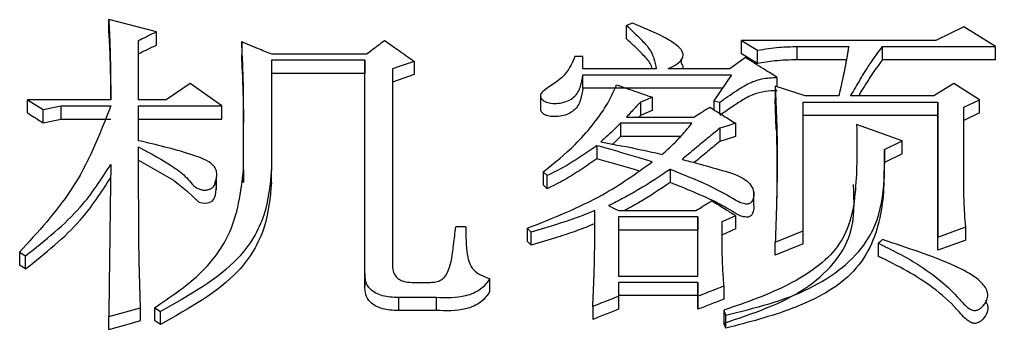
# Model space of a CAD drawing. Header units: millimetres. Extents: x 2404 to 4548, y 1024 to 2541.
# Drawn here: x 2922.56 to 2927.88, y 2270.8 to 2272.49 of the extents above; entities that cross this region are included whole.
import ezdxf

# ---------------------------------------------------------------- set-up
doc = ezdxf.new("R2010")
doc.units = ezdxf.units.MM

msp = doc.modelspace()

# ---------------------------------------------------------------- linework, layer by layer
at = {"color": 7, "linetype": 'Continuous', "lineweight": 25}
for p, q in [((2923.3054, 2272.4225), (2923.0458, 2272.4897)), ((2923.0458, 2272.4169), (2923.0458, 2272.4897)), ((2925.9015, 2272.4695), (2925.8691, 2272.4561)), ((2925.8691, 2272.3833), (2925.8691, 2272.4561)), ((2927.708, 2272.4494), (2927.5566, 2272.3755)), ((2927.8811, 2272.3418), (2927.708, 2272.4494)), ((2923.208, 2272.0516), (2923.208, 2272.3755)), ((2923.3054, 2272.3498), (2923.3054, 2272.4225)), ((2926.4965, 2272.3755), (2926.583, 2272.3216)), ((2926.4965, 2272.3028), (2926.4965, 2272.3755)), ((2923.7705, 2272.3688), (2923.7705, 2272.2961)), ((2926.168, 2272.3217), (2926.168, 2272.3232)), ((2926.583, 2272.249), (2926.583, 2272.3216)), ((2926.7994, 2272.3418), (2927.0806, 2272.3418)), ((2926.7994, 2272.2692), (2926.7994, 2272.3418)), ((2927.2645, 2272.3418), (2927.8811, 2272.3418)), ((2927.2645, 2272.2692), (2927.2645, 2272.3418)), ((2927.8811, 2272.2692), (2927.8811, 2272.3418)), ((2923.9328, 2272.3015), (2924.452, 2272.3014)), ((2923.9328, 2272.2678), (2923.9328, 2271.6712)), ((2924.4412, 2272.2678), (2923.9328, 2272.2678)), ((2924.4412, 2271.1021), (2924.4412, 2272.2678)), ((2924.4412, 2272.2678), (2924.4412, 2272.1952)), ((2925.6311, 2272.288), (2925.5878, 2272.288)), ((2925.6311, 2272.2205), (2925.6311, 2272.288)), ((2926.168, 2272.2506), (2926.168, 2272.275)), ((2926.5181, 2272.2812), (2926.4316, 2272.2205)), ((2926.583, 2272.249), (2926.4965, 2272.3028)), ((2927.0683, 2272.2692), (2926.7994, 2272.2692)), ((2927.8811, 2272.2692), (2927.2645, 2272.2692)), ((2924.5926, 2272.2206), (2924.5926, 2271.1504)), ((2924.7116, 2272.261), (2924.7116, 2272.1885)), ((2926.0313, 2272.2205), (2925.6311, 2272.2205)), ((2926.4316, 2272.2205), (2926.0962, 2272.2205)), ((2924.4412, 2272.1952), (2923.9328, 2272.1952)), ((2924.4412, 2271.0311), (2924.4412, 2272.1952)), ((2924.7116, 2272.1885), (2924.5926, 2272.1481)), ((2925.6311, 2272.1144), (2925.6311, 2272.1868)), ((2926.4424, 2272.1868), (2926.345, 2272.0448)), ((2926.6912, 2272.1224), (2926.6912, 2272.1733)), ((2923.4893, 2272.1395), (2923.3595, 2272.0516)), ((2923.6624, 2272.0178), (2923.4893, 2272.1395)), ((2926.3927, 2272.1144), (2925.6311, 2272.1144)), ((2926.8426, 2272.0719), (2926.6804, 2272.126)), ((2926.6804, 2272.126), (2926.6804, 2272.0537)), ((2927.6539, 2272.1395), (2927.5458, 2272.0719)), ((2927.7946, 2272.0516), (2927.6539, 2272.1395)), ((2925.4001, 2272.0742), (2925.4001, 2272.0015)), ((2926.0097, 2272.0651), (2926.0097, 2271.9929)), ((2926.6851, 2271.8915), (2926.6804, 2272.0537)), ((2927.0265, 2272.0719), (2926.8426, 2272.0719)), ((2927.5458, 2272.0719), (2927.0914, 2272.0719)), ((2922.6023, 2272.0516), (2922.6888, 2271.9975)), ((2923.0566, 2272.0516), (2922.6023, 2272.0516)), ((2922.6023, 2271.9794), (2922.6023, 2272.0516)), ((2922.6888, 2271.9975), (2922.7862, 2272.0178)), ((2922.7862, 2272.0178), (2923.0566, 2272.0178)), ((2922.7862, 2271.9456), (2922.7862, 2272.0178)), ((2923.3595, 2272.0516), (2923.208, 2272.0516)), ((2923.208, 2272.0178), (2923.6624, 2272.0178)), ((2923.208, 2271.8278), (2923.208, 2272.0178)), ((2923.6624, 2271.9456), (2923.6624, 2272.0178)), ((2925.9448, 2272.0381), (2925.9448, 2271.9658)), ((2926.345, 2272.0448), (2926.3775, 2272.0381)), ((2926.345, 2272.0448), (2926.345, 2271.9974)), ((2926.8318, 2272.0381), (2927.5674, 2272.0381)), ((2926.8318, 2271.336), (2926.8318, 2272.0381)), ((2927.5674, 2272.0381), (2927.5674, 2271.3016)), ((2927.5674, 2271.9658), (2927.5674, 2272.0381)), ((2927.708, 2272.011), (2927.7946, 2272.0516)), ((2927.708, 2271.5961), (2927.708, 2272.011)), ((2927.7946, 2271.9793), (2927.7946, 2272.0516)), ((2922.6888, 2271.9253), (2922.6888, 2271.9975)), ((2923.7813, 2271.6712), (2923.7813, 2271.9974)), ((2923.7813, 2271.9974), (2923.7813, 2271.9253)), ((2925.8691, 2271.9568), (2926.2369, 2271.9568)), ((2925.9448, 2271.9658), (2925.9363, 2271.9568)), ((2926.0097, 2271.9929), (2925.9448, 2271.9658)), ((2927.5674, 2271.9658), (2926.8318, 2271.9658)), ((2927.5674, 2271.2304), (2927.5674, 2271.9658)), ((2927.7946, 2271.9793), (2927.708, 2271.9388)), ((2922.6888, 2271.9253), (2922.7862, 2271.9456)), ((2922.7862, 2271.9456), (2923.0566, 2271.9456)), ((2923.208, 2271.9456), (2923.6624, 2271.9456)), ((2923.7813, 2271.5994), (2923.7813, 2271.9253)), ((2926.2261, 2271.9228), (2925.8366, 2271.9228)), ((2925.8366, 2271.9228), (2925.8366, 2271.8508)), ((2926.3775, 2271.8957), (2926.3775, 2271.8236)), ((2926.464, 2271.9228), (2926.464, 2271.8508)), ((2927.3727, 2271.8277), (2927.1239, 2271.9161)), ((2926.1638, 2271.8508), (2925.8366, 2271.8508)), ((2926.464, 2271.8508), (2926.3775, 2271.8236)), ((2925.7068, 2271.8006), (2925.7068, 2271.7286)), ((2927.2753, 2271.7801), (2927.3727, 2271.8277)), ((2927.3727, 2271.7558), (2927.3727, 2271.8277)), ((2927.2753, 2271.7801), (2927.2753, 2271.7082)), ((2927.3727, 2271.7558), (2927.2753, 2271.7082)), ((2923.633, 2271.5599), (2923.633, 2271.6324)), ((2923.7813, 2271.6712), (2923.7813, 2271.5994)), ((2923.9328, 2271.5994), (2923.9328, 2271.6712)), ((2925.4148, 2271.6575), (2925.4364, 2271.6371)), ((2925.4364, 2271.5653), (2925.4364, 2271.6371)), ((2926.5626, 2271.4749), (2926.5626, 2271.5473)), ((2925.8258, 2271.4457), (2926.2477, 2271.4457)), ((2926.464, 2271.4183), (2926.464, 2271.3468)), ((2925.696, 2271.3603), (2925.696, 2271.3742)), ((2925.8258, 2271.4114), (2925.8258, 2271.0883)), ((2926.2585, 2271.4114), (2925.8258, 2271.4114)), ((2926.2585, 2271.0883), (2926.2585, 2271.4114)), ((2926.2585, 2271.4114), (2926.2585, 2271.34)), ((2924.9929, 2271.3566), (2924.9388, 2271.3566)), ((2925.3282, 2271.3497), (2925.3499, 2271.3291)), ((2925.3282, 2271.3497), (2925.3282, 2271.2784)), ((2925.3499, 2271.2578), (2925.3499, 2271.3291)), ((2926.2585, 2271.34), (2925.8258, 2271.34)), ((2926.2585, 2271.0883), (2926.2585, 2271.34)), ((2926.464, 2271.3468), (2926.3883, 2271.3126)), ((2926.6804, 2271.2742), (2926.8318, 2271.336)), ((2926.8318, 2271.2646), (2926.8318, 2271.336)), ((2927.5674, 2271.3016), (2927.7188, 2271.3565)), ((2927.7188, 2271.2852), (2927.7188, 2271.3565)), ((2926.6804, 2271.2029), (2926.6804, 2271.2742)), ((2926.8318, 2271.2646), (2926.6804, 2271.2029)), ((2927.2428, 2271.196), (2927.2428, 2271.2673)), ((2927.5674, 2271.2304), (2927.5674, 2271.3016)), ((2927.7188, 2271.2852), (2927.5674, 2271.2304)), ((2922.559, 2271.2192), (2922.5914, 2271.1986)), ((2922.559, 2271.2192), (2922.559, 2271.148)), ((2922.5914, 2271.1274), (2922.5914, 2271.1986)), ((2922.5914, 2271.1274), (2922.559, 2271.148)), ((2924.4412, 2271.1021), (2924.4412, 2271.0311)), ((2924.7008, 2271.0539), (2924.7982, 2271.0539)), ((2925.1227, 2271.0746), (2925.1227, 2271.0036)), ((2925.8258, 2271.0883), (2926.2585, 2271.0883)), ((2926.2585, 2271.0539), (2925.8258, 2271.0539)), ((2925.8258, 2271.0539), (2925.8258, 2270.9779)), ((2926.2585, 2270.9779), (2926.2585, 2271.0539)), ((2926.2585, 2271.0539), (2926.2585, 2270.9829)), ((2926.3991, 2271.0332), (2926.3991, 2270.9622)), ((2927.8248, 2271.027), (2927.8248, 2271.028)), ((2924.8306, 2270.971), (2924.6251, 2270.971)), ((2924.6251, 2270.971), (2924.6251, 2270.9002)), ((2924.8306, 2270.971), (2924.8306, 2270.9002)), ((2926.2585, 2270.9829), (2925.8258, 2270.9829)), ((2925.8258, 2270.9779), (2925.8258, 2270.9071)), ((2926.2585, 2270.9071), (2926.2585, 2270.9829)), ((2926.2585, 2270.9779), (2926.2585, 2270.9071)), ((2923.0458, 2270.8673), (2923.2189, 2270.9157)), ((2923.2189, 2270.845), (2923.2189, 2270.9157)), ((2923.327, 2270.8242), (2923.327, 2270.895)), ((2924.8306, 2270.9002), (2924.6251, 2270.9002)), ((2925.6852, 2270.9226), (2925.6852, 2270.8518)), ((2923.0458, 2270.7966), (2923.0458, 2270.8673)), ((2923.327, 2270.8242), (2923.2946, 2270.845)), ((2926.41, 2270.8035), (2926.3991, 2270.8311)), ((2926.41, 2270.8035), (2926.41, 2270.8742))]:
    msp.add_line(p, q, dxfattribs=at)
at = {"color": 7, "linetype": 'Continuous', "lineweight": 25, "flags": 128}
for points in [[(2927.5566, 2272.3755), (2927.1362, 2272.3755), (2926.4965, 2272.3755)], [(2924.7116, 2272.261), (2924.6668, 2272.2458), (2924.6297, 2272.2332), (2924.5926, 2272.2206)], [(2925.6311, 2272.1868), (2926.0368, 2272.1868), (2926.4424, 2272.1868)], [(2926.0097, 2272.0651), (2925.9773, 2272.0516), (2925.9448, 2272.0381)], [(2926.3775, 2271.9771), (2926.3775, 2271.9907), (2926.3775, 2272.0144), (2926.3775, 2272.0381)], [(2926.464, 2271.9228), (2926.4208, 2271.9093), (2926.3775, 2271.8957)], [(2923.2081, 2271.7219), (2923.3989, 2271.6113), (2923.4705, 2271.5533), (2923.5377, 2271.4929), (2923.5553, 2271.4876), (2923.5744, 2271.4866), (2923.5936, 2271.4902), (2923.6091, 2271.4981), (2923.6185, 2271.5078), (2923.6281, 2271.5299), (2923.6339, 2271.5803), (2923.6255, 2271.6076), (2923.6255, 2271.6076)], [(2925.4148, 2271.6575), (2925.4148, 2271.6314), (2925.4148, 2271.6086), (2925.4148, 2271.5858)], [(2926.1071, 2271.6712), (2926.1071, 2271.6393), (2926.1071, 2271.6193), (2926.1071, 2271.5994)], [(2925.4364, 2271.5653), (2925.4256, 2271.5756), (2925.4148, 2271.5858)], [(2925.7717, 2271.473), (2925.7988, 2271.4594), (2925.8258, 2271.4457)], [(2926.464, 2271.4183), (2926.4262, 2271.4011), (2926.3883, 2271.384)], [(2925.3499, 2271.2578), (2925.339, 2271.2681), (2925.3282, 2271.2784)], [(2927.2645, 2271.2879), (2927.2537, 2271.2776), (2927.2429, 2271.2673)], [(2923.2946, 2270.9157), (2923.3027, 2270.9105), (2923.3108, 2270.9054), (2923.3189, 2270.9002), (2923.327, 2270.895)], [(2923.2946, 2270.9157), (2923.2946, 2270.8848), (2923.2946, 2270.8649), (2923.2946, 2270.845)], [(2926.3991, 2270.9019), (2926.3991, 2270.8731), (2926.3991, 2270.8521), (2926.3991, 2270.8311)], [(2923.0458, 2270.7966), (2923.0923, 2270.8096), (2923.1388, 2270.8226), (2923.2189, 2270.845)]]:
    msp.add_lwpolyline(points, dxfattribs=at)
at = {"color": 7, "linetype": 'Continuous', "lineweight": 25}
for points, knots in [([(2923.0458, 2272.4897), (2923.0481, 2272.4411), (2923.0527, 2272.3441), (2923.0557, 2272.198), (2923.0563, 2272.1004), (2923.0566, 2272.0516)], [0, 0, 0, 0, 0.334125, 0.667044, 1, 1, 1, 1]), ([(2925.8691, 2272.4561), (2925.8956, 2272.4318), (2925.9391, 2272.3918), (2925.9937, 2272.3333), (2926.0205, 2272.2777), (2926.0277, 2272.2396), (2926.0313, 2272.2205)], [0, 0, 0, 0, 0.3446396, 0.5657566, 0.7835326, 1, 1, 1, 1]), ([(2926.0962, 2272.2205), (2926.1136, 2272.2291), (2926.1477, 2272.2457), (2926.1822, 2272.2811), (2926.175, 2272.3199), (2926.1346, 2272.3576), (2926.0458, 2272.411), (2925.9589, 2272.4463), (2925.9015, 2272.4695)], [0, 0, 0, 0, 0.121784, 0.238894, 0.329996, 0.425945, 0.621085, 1, 1, 1, 1]), ([(2923.0458, 2272.4169), (2923.0481, 2272.3683), (2923.0527, 2272.2713), (2923.0553, 2272.1495), (2923.0558, 2272.0762), (2923.056, 2272.0516)], [0, 0, 0, 0, 0.400506, 0.798788, 1, 1, 1, 1]), ([(2923.208, 2272.3755), (2923.2217, 2272.3821), (2923.2447, 2272.3932), (2923.2771, 2272.4089), (2923.296, 2272.418), (2923.3054, 2272.4225)], [0, 0, 0, 0, 0.419956, 0.709979, 1, 1, 1, 1]), ([(2924.452, 2272.3014), (2924.4633, 2272.31), (2924.4852, 2272.3267), (2924.5176, 2272.3514), (2924.5388, 2272.3674), (2924.5494, 2272.3755)], [0, 0, 0, 0, 0.34784, 0.673919, 1, 1, 1, 1]), ([(2924.5494, 2272.3755), (2924.5729, 2272.3589), (2924.6117, 2272.3316), (2924.6658, 2272.2934), (2924.6963, 2272.2718), (2924.7116, 2272.261)], [0, 0, 0, 0, 0.434497, 0.717248, 1, 1, 1, 1]), ([(2926.0096, 2272.2205), (2926.0083, 2272.2254), (2926.002, 2272.2493), (2925.9687, 2272.288), (2925.921, 2272.3363), (2925.8864, 2272.3676), (2925.8691, 2272.3833)], [0, 0, 0, 0, 0.076897, 0.381334, 0.690062, 1, 1, 1, 1]), ([(2923.208, 2272.3028), (2923.2217, 2272.3094), (2923.2447, 2272.3205), (2923.2772, 2272.3362), (2923.296, 2272.3453), (2923.3054, 2272.3498)], [0, 0, 0, 0, 0.420135, 0.710066, 1, 1, 1, 1]), ([(2923.7813, 2271.9974), (2923.781, 2272.045), (2923.7803, 2272.1308), (2923.7763, 2272.2546), (2923.7724, 2272.3307), (2923.7705, 2272.3688)], [0, 0, 0, 0, 0.382976, 0.691466, 1, 1, 1, 1]), ([(2923.7705, 2272.3688), (2923.7849, 2272.3628), (2923.8138, 2272.3508), (2923.8678, 2272.3284), (2923.9075, 2272.3119), (2923.9328, 2272.3015)], [0, 0, 0, 0, 0.266473, 0.532946, 1, 1, 1, 1]), ([(2926.583, 2272.3216), (2926.6228, 2272.3283), (2926.6939, 2272.3403), (2926.7671, 2272.3414), (2926.7994, 2272.3418)], [0, 0, 0, 0, 0.558835, 1, 1, 1, 1]), ([(2927.0806, 2272.3418), (2927.0803, 2272.3398), (2927.0796, 2272.3359), (2927.0788, 2272.3309), (2927.078, 2272.326), (2927.0773, 2272.3221), (2927.0767, 2272.3181), (2927.076, 2272.3141), (2927.0754, 2272.3102), (2927.0745, 2272.3053), (2927.0739, 2272.3013), (2927.073, 2272.2964), (2927.0722, 2272.2914), (2927.0711, 2272.2855), (2927.0701, 2272.2796), (2927.0691, 2272.2736), (2927.068, 2272.2677), (2927.0659, 2272.2558), (2927.0612, 2272.2301), (2927.056, 2272.2045), (2927.0518, 2272.1847), (2927.0501, 2272.1768), (2927.0484, 2272.1689), (2927.0463, 2272.1591), (2927.0445, 2272.1512), (2927.0428, 2272.1433), (2927.0415, 2272.1374), (2927.0404, 2272.1324), (2927.0392, 2272.1275), (2927.0384, 2272.1235), (2927.0375, 2272.1196), (2927.0366, 2272.1157), (2927.0357, 2272.1117), (2927.0345, 2272.1068), (2927.0336, 2272.1028), (2927.0325, 2272.0979), (2927.0316, 2272.0939), (2927.0307, 2272.09), (2927.0298, 2272.0861), (2927.0289, 2272.0821), (2927.0277, 2272.0771), (2927.027, 2272.074), (2927.0265, 2272.0719)], [0, 0, 0, 0, 0.021952, 0.043903, 0.054879, 0.07683, 0.087806, 0.098782, 0.120733, 0.131709, 0.15366, 0.164636, 0.186587, 0.208539, 0.23049, 0.252442, 0.274393, 0.296345, 0.384151, 0.559767, 0.581718, 0.60367, 0.647573, 0.669524, 0.713427, 0.735378, 0.75733, 0.779281, 0.790257, 0.812208, 0.823184, 0.83416, 0.856111, 0.867087, 0.889038, 0.900014, 0.921966, 0.932941, 0.943917, 0.965868, 0.976844, 1, 1, 1, 1]), ([(2927.0914, 2272.0719), (2927.1087, 2272.1017), (2927.1281, 2272.1352), (2927.1568, 2272.1833), (2927.1938, 2272.2447), (2927.2344, 2272.3004), (2927.2645, 2272.3418)], [0, 0, 0, 0, 0.325176, 0.365823, 0.528414, 1, 1, 1, 1]), ([(2923.7813, 2271.9253), (2923.781, 2271.9728), (2923.7803, 2272.0586), (2923.7763, 2272.1822), (2923.7724, 2272.2581), (2923.7705, 2272.2961)], [0, 0, 0, 0, 0.383474, 0.691715, 1, 1, 1, 1]), ([(2925.5878, 2272.288), (2925.5701, 2272.247), (2925.5379, 2272.1729), (2925.4414, 2272.1223), (2925.4, 2272.0845), (2925.3992, 2272.0667), (2925.4075, 2272.053), (2925.4201, 2272.0429), (2925.4433, 2272.0339), (2925.4769, 2272.0299), (2925.5169, 2272.0338), (2925.5527, 2272.0457), (2925.596, 2272.0723), (2925.6214, 2272.1235), (2925.6279, 2272.1657), (2925.6311, 2272.1868)], [0, 0, 0, 0, 0.230991, 0.417984, 0.453958, 0.487906, 0.511162, 0.535138, 0.560232, 0.612084, 0.662769, 0.713245, 0.762331, 0.881446, 1, 1, 1, 1]), ([(2926.6912, 2272.1733), (2926.6662, 2272.1889), (2926.6249, 2272.2147), (2926.5672, 2272.2506), (2926.5345, 2272.271), (2926.5181, 2272.2812)], [0, 0, 0, 0, 0.432629, 0.716314, 1, 1, 1, 1]), ([(2926.7994, 2272.2692), (2926.7583, 2272.2684), (2926.6851, 2272.267), (2926.6141, 2272.2545), (2926.583, 2272.249)], [0, 0, 0, 0, 0.5610854, 1, 1, 1, 1]), ([(2927.2645, 2272.2692), (2927.2433, 2272.2407), (2927.2003, 2272.1828), (2927.16, 2272.116), (2927.1379, 2272.0786), (2927.134, 2272.0719)], [0, 0, 0, 0, 0.4424507, 0.9005553, 1, 1, 1, 1]), ([(2926.1674, 2272.2498), (2926.1689, 2272.2484), (2926.1773, 2272.24), (2926.1762, 2272.2294), (2926.1753, 2272.2205)], [0, 0, 0, 0, 0.171263, 1, 1, 1, 1]), ([(2926.3775, 2272.0381), (2926.4074, 2272.059), (2926.4568, 2272.0936), (2926.5287, 2272.1399), (2926.6045, 2272.1695), (2926.6621, 2272.172), (2926.6912, 2272.1733)], [0, 0, 0, 0, 0.334385, 0.552202, 0.773272, 1, 1, 1, 1]), ([(2925.6311, 2272.1144), (2925.6279, 2272.0933), (2925.6214, 2272.0511), (2925.596, 2272), (2925.5527, 2271.9735), (2925.5169, 2271.9616), (2925.4769, 2271.9577), (2925.4434, 2271.9617), (2925.42, 2271.9707), (2925.4078, 2271.9807), (2925.4001, 2271.9916), (2925.4014, 2271.9989), (2925.4019, 2272.002)], [0, 0, 0, 0, 0.223965, 0.44903, 0.541825, 0.637278, 0.73315, 0.831226, 0.878675, 0.923993, 0.967934, 1, 1, 1, 1]), ([(2925.4148, 2271.6575), (2925.4753, 2271.7059), (2925.5745, 2271.7852), (2925.6825, 2271.9098), (2925.7628, 2272.0179), (2925.7977, 2272.0946), (2925.815, 2272.1328)], [0, 0, 0, 0, 0.34436, 0.564684, 0.783385, 1, 1, 1, 1]), ([(2925.815, 2272.1328), (2925.8474, 2272.1215), (2925.9123, 2272.099), (2925.9773, 2272.0764), (2926.0097, 2272.0651)], [0, 0, 0, 0, 0.5, 1, 1, 1, 1]), ([(2926.6804, 2272.126), (2926.683, 2272.0627), (2926.6881, 2271.936), (2926.691, 2271.7928), (2926.6909, 2271.7111), (2926.6908, 2271.6911), (2926.6907, 2271.6851), (2926.6907, 2271.6791), (2926.6906, 2271.6732), (2926.6906, 2271.6672), (2926.6905, 2271.6592), (2926.6904, 2271.6512), (2926.6903, 2271.6432), (2926.6903, 2271.6372), (2926.6902, 2271.6312), (2926.6901, 2271.6253), (2926.69, 2271.6193), (2926.6899, 2271.6133), (2926.6898, 2271.6053), (2926.6897, 2271.5973), (2926.6895, 2271.5893), (2926.6894, 2271.5833), (2926.6893, 2271.5773), (2926.6892, 2271.5713), (2926.6891, 2271.5653), (2926.6889, 2271.5593), (2926.6888, 2271.5533), (2926.6887, 2271.5473), (2926.6885, 2271.5393), (2926.6883, 2271.5313), (2926.6881, 2271.5233), (2926.688, 2271.5173), (2926.6878, 2271.5113), (2926.6877, 2271.5053), (2926.6875, 2271.4993), (2926.6874, 2271.4933), (2926.6871, 2271.4853), (2926.6869, 2271.4773), (2926.6867, 2271.4693), (2926.6865, 2271.4633), (2926.6864, 2271.4573), (2926.6862, 2271.4512), (2926.686, 2271.4452), (2926.6858, 2271.4392), (2926.6856, 2271.4332), (2926.6855, 2271.4272), (2926.6852, 2271.4192), (2926.685, 2271.4112), (2926.6847, 2271.4031), (2926.6845, 2271.3971), (2926.6843, 2271.3911), (2926.6841, 2271.3851), (2926.6839, 2271.3791), (2926.6837, 2271.3731), (2926.6835, 2271.365), (2926.6832, 2271.357), (2926.6829, 2271.349), (2926.6827, 2271.343), (2926.6825, 2271.3369), (2926.6823, 2271.3309), (2926.6821, 2271.3249), (2926.6819, 2271.3189), (2926.6817, 2271.3128), (2926.6814, 2271.3048), (2926.6812, 2271.2968), (2926.6809, 2271.2887), (2926.6807, 2271.2819), (2926.6805, 2271.277), (2926.6804, 2271.2742)], [0, 0, 0, 0, 0.22469, 0.449389, 0.505561, 0.512583, 0.519604, 0.526626, 0.533648, 0.540669, 0.547691, 0.561734, 0.568755, 0.575777, 0.582798, 0.58982, 0.596841, 0.603863, 0.610884, 0.624928, 0.631949, 0.638971, 0.645992, 0.653014, 0.660035, 0.667057, 0.674078, 0.6811, 0.688121, 0.702165, 0.709186, 0.716208, 0.723229, 0.730251, 0.737272, 0.744294, 0.751315, 0.765358, 0.77238, 0.779401, 0.786423, 0.793445, 0.800466, 0.807488, 0.814509, 0.821531, 0.828552, 0.842595, 0.849617, 0.856638, 0.86366, 0.870682, 0.877703, 0.884725, 0.891746, 0.905789, 0.912811, 0.919832, 0.926854, 0.933875, 0.940897, 0.947918, 0.95494, 0.961962, 0.976005, 0.983026, 0.990048, 1, 1, 1, 1]), ([(2926.6912, 2272.1009), (2926.6688, 2272.1), (2926.6244, 2272.0983), (2926.555, 2272.081), (2926.4953, 2272.046), (2926.435, 2272.0068), (2926.3967, 2271.9795), (2926.3775, 2271.9658)], [0, 0, 0, 0, 0.175432, 0.348604, 0.567478, 0.784095, 1, 1, 1, 1]), ([(2923.0566, 2272.0178), (2922.9959, 2271.8605), (2922.8868, 2271.578), (2922.6597, 2271.3294), (2922.559, 2271.2192)], [0, 0, 0, 0, 0.556811, 1, 1, 1, 1]), ([(2925.9448, 2272.0381), (2925.9357, 2272.0283), (2925.9185, 2272.0099), (2925.8933, 2271.9827), (2925.8771, 2271.9654), (2925.8691, 2271.9568)], [0, 0, 0, 0, 0.361282, 0.680641, 1, 1, 1, 1]), ([(2926.2369, 2271.9568), (2926.2494, 2271.9646), (2926.27, 2271.9775), (2926.2989, 2271.9956), (2926.3152, 2272.0059), (2926.3234, 2272.011)], [0, 0, 0, 0, 0.4326487, 0.7163239, 1, 1, 1, 1]), ([(2926.3234, 2272.011), (2926.3359, 2272.0032), (2926.3609, 2271.9875), (2926.4077, 2271.9582), (2926.4421, 2271.9366), (2926.464, 2271.9228)], [0, 0, 0, 0, 0.2662424, 0.5324848, 1, 1, 1, 1]), ([(2922.6023, 2271.9794), (2922.6146, 2271.9717), (2922.6352, 2271.9588), (2922.6641, 2271.9407), (2922.6806, 2271.9304), (2922.6888, 2271.9253)], [0, 0, 0, 0, 0.428611, 0.714305, 1, 1, 1, 1]), ([(2925.8366, 2271.9228), (2925.8268, 2271.9132), (2925.8072, 2271.8938), (2925.7715, 2271.8596), (2925.7448, 2271.8356), (2925.7285, 2271.821)], [0, 0, 0, 0, 0.280921, 0.561854, 1, 1, 1, 1]), ([(2926.0638, 2271.7529), (2926.0847, 2271.7719), (2926.1249, 2271.8083), (2926.1788, 2271.8652), (2926.2103, 2271.9036), (2926.2261, 2271.9228)], [0, 0, 0, 0, 0.349925, 0.674457, 1, 1, 1, 1]), ([(2926.3775, 2271.8957), (2926.3555, 2271.8775), (2926.3102, 2271.8401), (2926.2417, 2271.7834), (2926.1952, 2271.745), (2926.172, 2271.7257)], [0, 0, 0, 0, 0.321741, 0.660871, 1, 1, 1, 1]), ([(2927.1239, 2271.9161), (2927.1255, 2271.8049), (2927.1286, 2271.5829), (2927.0767, 2271.2531), (2926.7614, 2271.027), (2926.5215, 2270.9441), (2926.3991, 2270.9019)], [0, 0, 0, 0, 0.273656, 0.546764, 0.768873, 1, 1, 1, 1]), ([(2926.6857, 2271.8942), (2926.6873, 2271.8268), (2926.6897, 2271.7258), (2926.6886, 2271.5523), (2926.6868, 2271.4802), (2926.6858, 2271.44)], [0, 0, 0, 0, 0.471599, 0.706014, 1, 1, 1, 1]), ([(2925.8366, 2271.8508), (2925.8269, 2271.841), (2925.8126, 2271.8269), (2925.7978, 2271.8129), (2925.7932, 2271.8085)], [0, 0, 0, 0, 0.685137, 1, 1, 1, 1]), ([(2923.2081, 2271.7938), (2923.2737, 2271.7583), (2923.3686, 2271.7071), (2923.4755, 2271.6284), (2923.5096, 2271.5722), (2923.5562, 2271.5582), (2923.576, 2271.5576), (2923.595, 2271.5613), (2923.6102, 2271.5693), (2923.6226, 2271.5835), (2923.6321, 2271.6142), (2923.6393, 2271.6505), (2923.622, 2271.6885), (2923.5895, 2271.7166), (2923.4701, 2271.7641), (2923.3385, 2271.7971), (2923.227, 2271.8234), (2923.208, 2271.8278)], [0, 0, 0, 0, 0.209542, 0.302718, 0.395823, 0.412031, 0.428214, 0.444989, 0.461063, 0.475111, 0.504204, 0.574217, 0.604801, 0.646447, 0.701904, 0.949434, 1, 1, 1, 1]), ([(2923.2189, 2270.9157), (2923.2186, 2270.9243), (2923.218, 2270.9413), (2923.2174, 2270.9626), (2923.2168, 2270.9796), (2923.2164, 2270.9924), (2923.216, 2271.0052), (2923.2157, 2271.018), (2923.2153, 2271.0307), (2923.2148, 2271.0477), (2923.2142, 2271.069), (2923.2135, 2271.0945), (2923.2128, 2271.12), (2923.2122, 2271.1455), (2923.2116, 2271.171), (2923.2111, 2271.1964), (2923.2105, 2271.2303), (2923.2093, 2271.3236), (2923.2091, 2271.4251), (2923.2087, 2271.5136), (2923.2087, 2271.5389), (2923.2086, 2271.5516), (2923.2086, 2271.5684), (2923.2085, 2271.5853), (2923.2085, 2271.6021), (2923.2084, 2271.6147), (2923.2084, 2271.6274), (2923.2084, 2271.64), (2923.2083, 2271.6526), (2923.2083, 2271.6652), (2923.2083, 2271.6778), (2923.2082, 2271.6904), (2923.2082, 2271.7009), (2923.2082, 2271.7094), (2923.2082, 2271.7157), (2923.2082, 2271.722), (2923.2082, 2271.7283), (2923.2082, 2271.7346), (2923.2081, 2271.7409), (2923.2081, 2271.7492), (2923.2081, 2271.7576), (2923.2081, 2271.766), (2923.2081, 2271.7723), (2923.2081, 2271.7786), (2923.208, 2271.7858), (2923.208, 2271.7908), (2923.208, 2271.7938)], [0, 0, 0, 0, 0.028899, 0.057798, 0.072248, 0.086697, 0.101147, 0.115596, 0.130046, 0.144495, 0.173394, 0.202293, 0.231192, 0.260091, 0.28899, 0.317889, 0.346789, 0.404587, 0.63578, 0.693578, 0.708028, 0.722478, 0.736927, 0.765826, 0.780276, 0.794725, 0.809175, 0.823624, 0.838074, 0.852523, 0.866973, 0.881422, 0.895872, 0.903096, 0.910321, 0.917546, 0.924771, 0.931996, 0.93922, 0.946445, 0.960895, 0.968119, 0.975344, 0.982569, 0.989794, 1, 1, 1, 1]), ([(2925.7068, 2271.8006), (2925.6782, 2271.7807), (2925.6217, 2271.7414), (2925.5333, 2271.6851), (2925.4688, 2271.6531), (2925.4364, 2271.6371)], [0, 0, 0, 0, 0.3384511, 0.6681197, 1, 1, 1, 1]), ([(2926.0097, 2271.7121), (2925.9776, 2271.7219), (2925.9114, 2271.7422), (2925.8105, 2271.7718), (2925.7414, 2271.791), (2925.7068, 2271.8006)], [0, 0, 0, 0, 0.320379, 0.660141, 1, 1, 1, 1]), ([(2925.7285, 2271.821), (2925.8025, 2271.8075), (2925.9152, 2271.787), (2926.0259, 2271.7616), (2926.0638, 2271.7529)], [0, 0, 0, 0, 0.6569803, 1, 1, 1, 1]), ([(2926.3775, 2271.8236), (2926.3554, 2271.8054), (2926.3102, 2271.7681), (2926.2637, 2271.7297), (2926.2393, 2271.7095), (2926.2381, 2271.7086)], [0, 0, 0, 0, 0.47479, 0.9746759, 1, 1, 1, 1]), ([(2926.41, 2270.8742), (2926.5693, 2270.914), (2926.8798, 2270.9916), (2927.2797, 2271.3145), (2927.277, 2271.6047), (2927.2753, 2271.7801)], [0, 0, 0, 0, 0.294377, 0.5735664, 1, 1, 1, 1]), ([(2922.5914, 2271.1986), (2922.6988, 2271.2841), (2922.8892, 2271.4357), (2923.0057, 2271.6187), (2923.0565, 2271.6985)], [0, 0, 0, 0, 0.564151, 1, 1, 1, 1]), ([(2923.0566, 2271.6985), (2923.0552, 2271.5965), (2923.0537, 2271.4882), (2923.0522, 2271.373), (2923.0519, 2271.3474), (2923.0515, 2271.3218), (2923.0512, 2271.2962), (2923.0509, 2271.2705), (2923.0506, 2271.2449), (2923.0502, 2271.2192), (2923.0499, 2271.1935), (2923.0496, 2271.1678), (2923.0493, 2271.1421), (2923.0489, 2271.1164), (2923.0486, 2271.0907), (2923.0482, 2271.0585), (2923.0479, 2271.0327), (2923.0476, 2271.007), (2923.0472, 2270.9812), (2923.0469, 2270.9554), (2923.0466, 2270.9296), (2923.0464, 2270.9134), (2923.0462, 2270.8982), (2923.046, 2270.8839), (2923.0458, 2270.8728), (2923.0458, 2270.8673)], [0, 0, 0, 0, 0.37025, 0.393391, 0.416531, 0.462812, 0.485953, 0.509093, 0.555374, 0.578515, 0.601655, 0.647937, 0.671077, 0.694218, 0.740499, 0.763639, 0.80992, 0.833061, 0.856201, 0.902482, 0.925623, 0.948764, 0.960334, 0.980167, 1, 1, 1, 1]), ([(2925.3282, 2271.3497), (2925.4699, 2271.4059), (2925.7212, 2271.5055), (2925.9221, 2271.6494), (2926.0097, 2271.7121)], [0, 0, 0, 0, 0.56421, 1, 1, 1, 1]), ([(2925.7068, 2271.7286), (2925.6783, 2271.7087), (2925.6219, 2271.6693), (2925.5332, 2271.6133), (2925.4687, 2271.5814), (2925.4364, 2271.5653)], [0, 0, 0, 0, 0.3386468, 0.6682986, 1, 1, 1, 1]), ([(2925.9354, 2271.663), (2925.928, 2271.6653), (2925.8867, 2271.678), (2925.8105, 2271.6998), (2925.7414, 2271.719), (2925.7068, 2271.7286)], [0, 0, 0, 0, 0.097268, 0.548576, 1, 1, 1, 1]), ([(2926.172, 2271.7257), (2926.2, 2271.7186), (2926.2736, 2271.7), (2926.3886, 2271.6652), (2926.501, 2271.6343), (2926.5504, 2271.5845), (2926.5655, 2271.548), (2926.5628, 2271.5161), (2926.5541, 2271.495), (2926.5437, 2271.486), (2926.5358, 2271.4826), (2926.5255, 2271.4812), (2926.5084, 2271.483), (2926.4814, 2271.4915), (2926.4189, 2271.5304), (2926.3001, 2271.595), (2926.1783, 2271.6417), (2926.1097, 2271.6701), (2926.1071, 2271.6712)], [0, 0, 0, 0, 0.080829, 0.213073, 0.345773, 0.395058, 0.444233, 0.491132, 0.518332, 0.527917, 0.53551, 0.543103, 0.555865, 0.581938, 0.622671, 0.782526, 0.991638, 1, 1, 1, 1]), ([(2927.2753, 2271.7082), (2927.2736, 2271.6009), (2927.2702, 2271.3857), (2927.1257, 2271.0784), (2926.7774, 2270.8988), (2926.5337, 2270.8356), (2926.41, 2270.8035)], [0, 0, 0, 0, 0.271412, 0.543735, 0.768302, 1, 1, 1, 1]), ([(2923.2946, 2270.9157), (2923.3797, 2270.9727), (2923.5479, 2271.0852), (2923.7422, 2271.3442), (2923.7666, 2271.5477), (2923.7813, 2271.6712)], [0, 0, 0, 0, 0.287344, 0.567754, 1, 1, 1, 1]), ([(2923.9328, 2271.6712), (2923.9253, 2271.5873), (2923.9104, 2271.4186), (2923.7387, 2271.1248), (2923.4843, 2270.9828), (2923.327, 2270.895)], [0, 0, 0, 0, 0.274101, 0.551296, 1, 1, 1, 1]), ([(2926.1071, 2271.6712), (2926.0508, 2271.6334), (2925.9699, 2271.579), (2925.8546, 2271.5156), (2925.7994, 2271.4872), (2925.7717, 2271.473)], [0, 0, 0, 0, 0.532376, 0.766064, 1, 1, 1, 1]), ([(2922.5914, 2271.1274), (2922.6988, 2271.2128), (2922.8891, 2271.3642), (2923.0057, 2271.547), (2923.0565, 2271.6267)], [0, 0, 0, 0, 0.56421, 1, 1, 1, 1]), ([(2923.9328, 2271.5994), (2923.9253, 2271.5157), (2923.9104, 2271.3472), (2923.7386, 2271.0537), (2923.4843, 2270.9119), (2923.327, 2270.8242)], [0, 0, 0, 0, 0.274008, 0.551158, 1, 1, 1, 1]), ([(2926.1071, 2271.5994), (2926.051, 2271.5614), (2925.971, 2271.5072), (2925.8825, 2271.4598), (2925.8561, 2271.4457)], [0, 0, 0, 0, 0.7007872, 1, 1, 1, 1]), ([(2926.5624, 2271.4753), (2926.5627, 2271.4635), (2926.5632, 2271.4448), (2926.5544, 2271.424), (2926.5443, 2271.4149), (2926.5365, 2271.4113), (2926.5264, 2271.4097), (2926.5098, 2271.4112), (2926.4802, 2271.4201), (2926.4311, 2271.4524), (2926.349, 2271.4972), (2926.2341, 2271.5485), (2926.1504, 2271.5821), (2926.1071, 2271.5994)], [0, 0, 0, 0, 0.0823081, 0.1312, 0.148471, 0.1622931, 0.1761333, 0.1983557, 0.2432482, 0.3314902, 0.5260181, 0.7549229, 1, 1, 1, 1]), ([(2926.3991, 2270.8311), (2926.5575, 2270.8839), (2926.8648, 2270.9864), (2927.1227, 2271.291), (2927.1112, 2271.4971), (2927.106, 2271.589)], [0, 0, 0, 0, 0.370667, 0.719175, 1, 1, 1, 1]), ([(2927.7188, 2271.3565), (2927.717, 2271.3803), (2927.7133, 2271.4279), (2927.7093, 2271.5077), (2927.7085, 2271.5638), (2927.708, 2271.5961)], [0, 0, 0, 0, 0.29749, 0.594994, 1, 1, 1, 1]), ([(2926.2477, 2271.4457), (2926.2602, 2271.4536), (2926.2808, 2271.4666), (2926.3097, 2271.4849), (2926.326, 2271.4952), (2926.3342, 2271.5004)], [0, 0, 0, 0, 0.432649, 0.716324, 1, 1, 1, 1]), ([(2926.3342, 2271.5004), (2926.3467, 2271.4925), (2926.3717, 2271.4767), (2926.4149, 2271.4493), (2926.4457, 2271.4298), (2926.464, 2271.4183)], [0, 0, 0, 0, 0.288429, 0.576858, 1, 1, 1, 1]), ([(2925.696, 2271.4457), (2925.663, 2271.4324), (2925.5971, 2271.4059), (2925.481, 2271.3678), (2925.3979, 2271.3433), (2925.3499, 2271.3291)], [0, 0, 0, 0, 0.296607, 0.593255, 1, 1, 1, 1]), ([(2925.6852, 2270.9226), (2925.6855, 2270.9303), (2925.6862, 2270.9455), (2925.6871, 2270.9646), (2925.6877, 2270.9799), (2925.6882, 2270.9913), (2925.6886, 2271.0008), (2925.689, 2271.0103), (2925.6896, 2271.0237), (2925.6903, 2271.0427), (2925.6911, 2271.0618), (2925.6918, 2271.0808), (2925.6923, 2271.096), (2925.6929, 2271.115), (2925.6934, 2271.1303), (2925.6939, 2271.1493), (2925.6942, 2271.1645), (2925.6946, 2271.1797), (2925.6948, 2271.1949), (2925.6951, 2271.2101), (2925.6954, 2271.2291), (2925.6955, 2271.2423), (2925.6957, 2271.2556), (2925.6957, 2271.2632), (2925.6958, 2271.2727), (2925.6959, 2271.2803), (2925.6959, 2271.2879), (2925.6959, 2271.2955), (2925.696, 2271.303), (2925.696, 2271.3125), (2925.696, 2271.3201), (2925.6961, 2271.3296), (2925.6961, 2271.3372), (2925.6961, 2271.3466), (2925.6961, 2271.3542), (2925.6961, 2271.3618), (2925.6961, 2271.3694), (2925.6961, 2271.3769), (2925.6961, 2271.3864), (2925.6961, 2271.394), (2925.6961, 2271.4034), (2925.6961, 2271.41), (2925.6961, 2271.4157), (2925.6961, 2271.4195), (2925.6961, 2271.4233), (2925.696, 2271.428), (2925.696, 2271.4318), (2925.696, 2271.4363), (2925.696, 2271.4406), (2925.696, 2271.444), (2925.696, 2271.4457)], [0, 0, 0, 0, 0.043584, 0.087168, 0.10896, 0.130753, 0.152545, 0.163441, 0.185233, 0.228817, 0.272401, 0.294193, 0.337777, 0.35957, 0.403154, 0.424946, 0.46853, 0.490322, 0.512114, 0.555699, 0.577491, 0.621075, 0.631971, 0.653763, 0.664659, 0.686451, 0.697347, 0.708243, 0.730035, 0.740931, 0.762723, 0.773619, 0.795412, 0.806308, 0.8281, 0.838996, 0.849892, 0.871684, 0.88258, 0.904372, 0.915268, 0.93706, 0.942508, 0.947956, 0.958852, 0.9643, 0.975196, 0.980644, 0.990322, 1, 1, 1, 1]), ([(2925.696, 2271.3742), (2925.663, 2271.3609), (2925.5971, 2271.3344), (2925.4808, 2271.2967), (2925.3978, 2271.272), (2925.3499, 2271.2578)], [0, 0, 0, 0, 0.29672, 0.593461, 1, 1, 1, 1]), ([(2926.3883, 2271.384), (2926.3882, 2271.3452), (2926.3882, 2271.3039), (2926.3886, 2271.2602), (2926.3887, 2271.2529), (2926.3888, 2271.2456), (2926.3889, 2271.2383), (2926.389, 2271.2322), (2926.3891, 2271.2262), (2926.3892, 2271.2213), (2926.3894, 2271.2152), (2926.3895, 2271.2091), (2926.3897, 2271.1994), (2926.39, 2271.1897), (2926.3903, 2271.1799), (2926.3906, 2271.1726), (2926.3908, 2271.1653), (2926.3912, 2271.1556), (2926.3916, 2271.1471), (2926.392, 2271.1386), (2926.3923, 2271.1337), (2926.3926, 2271.1276), (2926.3929, 2271.1215), (2926.3935, 2271.1118), (2926.3941, 2271.102), (2926.3949, 2271.0899), (2926.3956, 2271.0801), (2926.3965, 2271.0679), (2926.3972, 2271.0582), (2926.3982, 2271.0458), (2926.3987, 2271.0383), (2926.3991, 2271.0332)], [0, 0, 0, 0, 0.332695, 0.353489, 0.374282, 0.395075, 0.415869, 0.436662, 0.447059, 0.467852, 0.478249, 0.499042, 0.519836, 0.561423, 0.582216, 0.603009, 0.623803, 0.644596, 0.686183, 0.69658, 0.717373, 0.72777, 0.748563, 0.769356, 0.810943, 0.831737, 0.873323, 0.894117, 0.935704, 0.956497, 1, 1, 1, 1]), ([(2924.7982, 2271.0539), (2924.8089, 2271.0544), (2924.8304, 2271.0555), (2924.8581, 2271.0662), (2924.8813, 2271.0858), (2924.9144, 2271.1496), (2924.9228, 2271.2431), (2924.9343, 2271.3243), (2924.9388, 2271.3566)], [0, 0, 0, 0, 0.06555, 0.131385, 0.187199, 0.284615, 0.7156, 1, 1, 1, 1]), ([(2924.9929, 2271.3566), (2924.993, 2271.3053), (2924.9933, 2271.2273), (2925.0171, 2271.1325), (2925.0722, 2271.0931), (2925.1057, 2271.0808), (2925.1227, 2271.0746)], [0, 0, 0, 0, 0.492388, 0.748171, 0.872567, 1, 1, 1, 1]), ([(2927.2429, 2271.2673), (2927.3158, 2271.2311), (2927.486, 2271.1469), (2927.6402, 2271.0179), (2927.7181, 2270.9231), (2927.7482, 2270.9051), (2927.7603, 2270.9009), (2927.772, 2270.9004), (2927.7835, 2270.9029), (2927.7993, 2270.9109), (2927.8207, 2270.931), (2927.8379, 2270.9607), (2927.8412, 2270.996), (2927.8234, 2271.0353), (2927.7684, 2271.0888), (2927.6449, 2271.1535), (2927.4685, 2271.2198), (2927.3326, 2271.2651), (2927.2645, 2271.2878)], [0, 0, 0, 0, 0.163054, 0.380102, 0.433894, 0.442949, 0.452088, 0.458006, 0.463913, 0.473847, 0.492962, 0.528393, 0.555625, 0.58285, 0.633845, 0.724478, 0.861928, 1, 1, 1, 1]), ([(2924.5926, 2271.1504), (2924.5932, 2271.1391), (2924.5943, 2271.1166), (2924.6077, 2271.0888), (2924.6284, 2271.0699), (2924.6579, 2271.0565), (2924.6839, 2271.0549), (2924.7008, 2271.0539)], [0, 0, 0, 0, 0.24079, 0.483382, 0.613891, 0.747761, 1, 1, 1, 1]), ([(2927.8241, 2270.9565), (2927.8298, 2270.9468), (2927.842, 2270.9261), (2927.8377, 2270.889), (2927.8209, 2270.8607), (2927.8006, 2270.8416), (2927.7871, 2270.8332), (2927.773, 2270.8296), (2927.7615, 2270.83), (2927.7469, 2270.8346), (2927.7113, 2270.858), (2927.6549, 2270.9295), (2927.5479, 2271.0235), (2927.4008, 2271.1186), (2927.2958, 2271.1701), (2927.2429, 2271.196)], [0, 0, 0, 0, 0.046163, 0.098158, 0.160107, 0.179858, 0.204104, 0.21503, 0.226044, 0.23927, 0.264226, 0.376378, 0.598998, 0.797949, 1, 1, 1, 1]), ([(2924.6251, 2270.971), (2924.5955, 2270.9722), (2924.5375, 2270.9744), (2924.4701, 2271.0102), (2924.4442, 2271.0576), (2924.4422, 2271.0874), (2924.4412, 2271.1021)], [0, 0, 0, 0, 0.294497, 0.575733, 0.789018, 1, 1, 1, 1]), ([(2925.1227, 2271.0746), (2925.1088, 2271.0541), (2925.0806, 2271.0126), (2924.9735, 2270.9668), (2924.8855, 2270.9694), (2924.8306, 2270.971)], [0, 0, 0, 0, 0.268924, 0.544059, 1, 1, 1, 1]), ([(2924.6251, 2270.9002), (2924.5955, 2270.9013), (2924.5375, 2270.9036), (2924.4701, 2270.9393), (2924.4442, 2270.9867), (2924.4422, 2271.0164), (2924.4412, 2271.0311)], [0, 0, 0, 0, 0.29468, 0.575963, 0.789151, 1, 1, 1, 1]), ([(2925.1227, 2271.0036), (2925.1088, 2270.9831), (2925.0806, 2270.9417), (2924.9735, 2270.8959), (2924.8855, 2270.8985), (2924.8306, 2270.9002)], [0, 0, 0, 0, 0.268765, 0.543897, 1, 1, 1, 1]), ([(2926.3991, 2271.0332), (2926.3844, 2271.0274), (2926.3536, 2271.0153), (2926.3068, 2270.9969), (2926.2746, 2270.9842), (2926.2585, 2270.9779)], [0, 0, 0, 0, 0.313727, 0.656864, 1, 1, 1, 1]), ([(2925.8258, 2270.9779), (2925.8111, 2270.9721), (2925.7803, 2270.96), (2925.7335, 2270.9416), (2925.7013, 2270.929), (2925.6852, 2270.9226)], [0, 0, 0, 0, 0.313727, 0.656864, 1, 1, 1, 1]), ([(2926.3991, 2270.9622), (2926.3757, 2270.953), (2926.3288, 2270.9347), (2926.282, 2270.9163), (2926.2585, 2270.9071)], [0, 0, 0, 0, 0.5, 1, 1, 1, 1]), ([(2925.8258, 2270.9071), (2925.8024, 2270.8979), (2925.7555, 2270.8795), (2925.7086, 2270.861), (2925.6852, 2270.8518)], [0, 0, 0, 0, 0.5, 1, 1, 1, 1]), ([(2926.3991, 2270.9019), (2926.4009, 2270.8973), (2926.4046, 2270.888), (2926.4082, 2270.8788), (2926.41, 2270.8742)], [0, 0, 0, 0, 0.499988, 1, 1, 1, 1])]:
    msp.add_open_spline(points, degree=3, knots=knots, dxfattribs=at)

doc.saveas('drawing.dxf')
